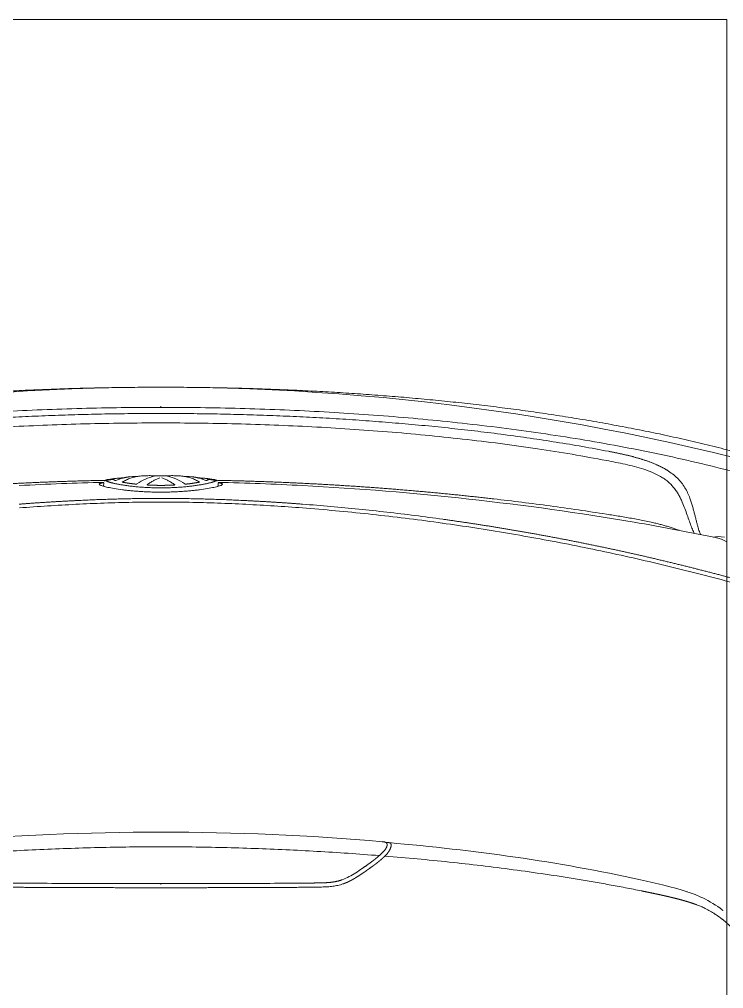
# Model space of a CAD drawing. Header units: metres. Extents: x -17822 to 152406, y -4219 to 19791.
# Drawn here: x 114085.7 to 114150.2, y 3104.3 to 3193.2 of the extents above; entities that cross this region are included whole.
import ezdxf
from ezdxf.xclip import XClip

# ---------------------------------------------------------------- set-up
doc = ezdxf.new("R2010")
doc.units = ezdxf.units.M
doc.header["$LTSCALE"] = 100
doc.header["$MEASUREMENT"] = 0
doc.header["$XCLIPFRAME"] = 0
doc.layers.get('0').update_dxf_attribs({"color": 9, "lineweight": 9})
for name, color, linetype, lineweight in [('04', 9, 'Continuous', 9), ('06B', 9, 'Continuous', 9), ('06D', 9, 'Continuous', 9), ('40M', 9, 'Continuous', 9)]:
    doc.layers.add(name, color=color, linetype=linetype, lineweight=lineweight)

# ---------------------------------------------------------------- blocks, each defined once
blk = doc.blocks.new('p-araba-polo')
at = {"extrusion": (0, 0, -1)}
for p, q in [((3.79074, 0.25761), (3.79091, 0.25763)), ((3.80464, 0.1298), (3.80467, 0.1298)), ((3.80465, 0.12959), (3.80465, 0.12959)), ((3.825, 0.05418), (3.825, 0.05418)), ((3.82749, 0.05241), (3.82504, 0.0525)), ((3.83399, 0.01603), (3.83399, 0.01568)), ((3.83407, 0.01405), (3.8341, 0.01382)), ((3.83369, 0.00628), (3.83371, 0.0061)), ((3.89702, 0), (3.89778, 0)), ((3.45959, 0), (3.45965, 0))]:
    blk.add_line(p, q, dxfattribs=at)
for p, q in [((3.45959, 0), (3.45965, 0)), ((3.89702, 0), (3.89778, 0)), ((3.83369, -0.00628), (3.83371, -0.0061)), ((3.83399, -0.01603), (3.83399, -0.01568)), ((3.83407, -0.01405), (3.8341, -0.01382)), ((3.82749, -0.05241), (3.82504, -0.0525)), ((3.825, -0.05418), (3.825, -0.05418))]:
    blk.add_line(p, q)
for points, degree, knots in [([(3.89681, 0), (3.89677, 0.01209), (3.89668, 0.03627), (3.89592, 0.07253), (3.89472, 0.10879), (3.893, 0.14502), (3.89078, 0.18122), (3.88803, 0.21739), (3.88473, 0.25351), (3.88084, 0.28957), (3.87635, 0.32556), (3.87122, 0.36147), (3.86539, 0.39727), (3.85883, 0.43295), (3.85148, 0.46847), (3.84326, 0.5038), (3.83413, 0.5389), (3.82397, 0.57372), (3.8128, 0.60824), (3.80432, 0.63089), (3.80008, 0.64221)], 3, [0, 0, 0, 0, 0.055558, 0.111113, 0.166668, 0.222224, 0.277781, 0.333337, 0.388894, 0.44445, 0.500005, 0.55556, 0.611116, 0.666671, 0.722227, 0.777783, 0.833339, 0.888892, 0.944445, 1, 1, 1, 1]), ([(3.81742, 0.64441), (3.8199, 0.63799), (3.82486, 0.62513), (3.83179, 0.60561), (3.83837, 0.5859), (3.84459, 0.566), (3.85047, 0.54593), (3.85602, 0.52571), (3.86125, 0.50535), (3.86618, 0.48486), (3.87081, 0.46426), (3.87516, 0.44355), (3.87923, 0.42276), (3.88305, 0.40188), (3.88661, 0.38093), (3.88992, 0.35993), (3.893, 0.33887), (3.89585, 0.31777), (3.89848, 0.29664), (3.9009, 0.27548), (3.90311, 0.2543), (3.90512, 0.2331), (3.90693, 0.21189), (3.90856, 0.19068), (3.91, 0.16947), (3.91126, 0.14826), (3.91235, 0.12705), (3.91326, 0.10585), (3.914, 0.08466), (3.91457, 0.06349), (3.91498, 0.04232), (3.91523, 0.02116), (3.91526, 0.00705), (3.91528, 0)], 3, [0, 0, 0, 0, 0.031503, 0.063111, 0.094824, 0.126637, 0.158547, 0.190546, 0.222628, 0.254786, 0.287011, 0.319297, 0.351636, 0.384021, 0.416445, 0.448899, 0.481372, 0.513858, 0.546357, 0.578861, 0.611362, 0.643854, 0.676332, 0.708795, 0.741239, 0.773662, 0.806063, 0.838441, 0.870794, 0.903125, 0.935433, 0.967723, 1, 1, 1, 1]), ([(3.42733, 0.51454), (3.42618, 0.51595), (3.42387, 0.51878), (3.42082, 0.52203), (3.41833, 0.52453), (3.41645, 0.52634), (3.41454, 0.5281), (3.41263, 0.52981), (3.4107, 0.53149), (3.40877, 0.53312), (3.40683, 0.53472), (3.40489, 0.53628), (3.40295, 0.53783), (3.4015, 0.53897), (3.40053, 0.53972), (3.40004, 0.5401), (3.39956, 0.54047), (3.39907, 0.54085), (3.39859, 0.54122), (3.3981, 0.54159), (3.39762, 0.54196), (3.39729, 0.54221), (3.39713, 0.54233)], 3, [0, 0, 0, 0, 0.127806, 0.254933, 0.318226, 0.381331, 0.444235, 0.506923, 0.569381, 0.631599, 0.69357, 0.755292, 0.816773, 0.878031, 0.893313, 0.908584, 0.923844, 0.939093, 0.954332, 0.969563, 0.984785, 1, 1, 1, 1]), ([(3.72994, 0.54604), (3.73264, 0.53633), (3.73805, 0.51692), (3.74565, 0.48765), (3.75287, 0.45828), (3.75968, 0.42881), (3.76609, 0.39923), (3.77208, 0.36956), (3.77765, 0.33981), (3.78281, 0.30999), (3.78754, 0.28008), (3.79185, 0.25011), (3.79573, 0.22007), (3.79916, 0.18997), (3.80219, 0.15981), (3.80383, 0.13967), (3.80465, 0.12959)], 3, [0, 0, 0, 0, 0.071461, 0.142913, 0.214376, 0.285822, 0.357282, 0.428734, 0.500167, 0.571583, 0.64299, 0.714393, 0.785796, 0.857198, 0.928599, 1, 1, 1, 1]), ([(3.77355, 0.51846), (3.77401, 0.51762), (3.77494, 0.51593), (3.77633, 0.51269), (3.77701, 0.51036), (3.77729, 0.50885)], 3, [0, 0, 0, 0, 0.253002, 0.505984, 1, 1, 1, 1]), ([(3.4331, 0.50637), (3.4331, 0.50637), (3.43219, 0.5078), (3.43033, 0.51061), (3.42833, 0.51323), (3.42733, 0.51454)], 3, [0, 0, 0, 0, 0.000023, 0.502974, 1, 1, 1, 1]), ([(3.43812, 0.4974), (3.43734, 0.49892), (3.43577, 0.50201), (3.434, 0.5049), (3.4331, 0.50637)], 3, [0, 0, 0, 0, 0.494609, 1, 1, 1, 1]), ([(3.4331, 0.50636), (3.434, 0.5049), (3.43577, 0.50201), (3.43734, 0.49892), (3.43812, 0.4974)], 3, [0, 0, 0, 0, 0.504884, 1, 1, 1, 1]), ([(3.77711, 0.5097), (3.78244, 0.4843), (3.7966, 0.40882), (3.81414, 0.28235), (3.82249, 0.1806), (3.82515, 0.12975)], 3, [0, 0, 0, 0, 0.20268, 0.601651, 1, 1, 1, 1]), ([(3.43812, 0.4974), (3.43864, 0.4963), (3.43968, 0.49409), (3.44054, 0.49176), (3.44098, 0.4906)], 3, [0, 0, 0, 0, 0.498968, 1, 1, 1, 1]), ([(3.44098, 0.4906), (3.44054, 0.49176), (3.43968, 0.49409), (3.43864, 0.4963), (3.43812, 0.4974)], 3, [0, 0, 0, 0, 0.501096, 1, 1, 1, 1]), ([(3.78181, 0.49357), (3.78252, 0.49332), (3.78395, 0.49282), (3.78654, 0.49205), (3.7894, 0.49127), (3.79249, 0.49047), (3.79577, 0.48964), (3.79919, 0.48878), (3.8027, 0.48786), (3.80626, 0.48685), (3.80986, 0.48576), (3.81225, 0.48491), (3.81344, 0.48448)], 3, [0, 0, 0, 0, 0.099513, 0.199085, 0.298757, 0.398601, 0.498624, 0.598776, 0.698998, 0.799265, 0.899601, 1, 1, 1, 1]), ([(3.80999, 0.47746), (3.80798, 0.47827), (3.80395, 0.47989), (3.79804, 0.48202), (3.79243, 0.48406), (3.78731, 0.48597), (3.7837, 0.48739), (3.78193, 0.48815), (3.78145, 0.48836)], 3, [0, 0, 0, 0, 0.18627, 0.372392, 0.558131, 0.743503, 0.928538, 1, 1, 1, 1]), ([(3.81344, 0.48448), (3.81511, 0.48383), (3.81845, 0.48252), (3.82324, 0.47999), (3.82779, 0.47689), (3.83199, 0.47313), (3.83583, 0.46878), (3.83806, 0.46541), (3.83917, 0.46373)], 3, [0, 0, 0, 0, 0.166711, 0.333398, 0.500062, 0.66671, 0.833352, 1, 1, 1, 1]), ([(3.78412, 0.47464), (3.78442, 0.47387), (3.78509, 0.4721), (3.78615, 0.46907), (3.78725, 0.46562), (3.78832, 0.46199), (3.78934, 0.45823), (3.79031, 0.45437), (3.79092, 0.45175), (3.79122, 0.45044)], 3, [0, 0, 0, 0, 0.115196, 0.262644, 0.410099, 0.557562, 0.705034, 0.852514, 1, 1, 1, 1]), ([(3.83348, 0.45766), (3.83275, 0.45885), (3.83128, 0.46121), (3.82875, 0.46441), (3.82602, 0.46732), (3.82309, 0.46992), (3.81999, 0.47221), (3.81676, 0.47421), (3.81342, 0.47597), (3.81113, 0.47696), (3.80999, 0.47746)], 3, [0, 0, 0, 0, 0.124981, 0.249968, 0.374958, 0.499953, 0.624954, 0.749963, 0.874979, 1, 1, 1, 1]), ([(3.84812, 0.40809), (3.84756, 0.41097), (3.84644, 0.41673), (3.84467, 0.42533), (3.84265, 0.43384), (3.84024, 0.44218), (3.83736, 0.4503), (3.83477, 0.45521), (3.83348, 0.45766)], 3, [0, 0, 0, 0, 0.167506, 0.33466, 0.50145, 0.667886, 0.83384, 1, 1, 1, 1]), ([(3.79122, 0.45044), (3.79165, 0.44847), (3.79253, 0.44452), (3.79372, 0.4385), (3.79485, 0.43245), (3.79592, 0.42638), (3.79696, 0.42029), (3.79796, 0.41419), (3.79861, 0.41011), (3.79893, 0.40807)], 3, [0, 0, 0, 0, 0.142515, 0.285196, 0.427965, 0.570749, 0.713737, 0.856833, 1, 1, 1, 1]), ([(3.48556, 0.2052), (3.48473, 0.21503), (3.48306, 0.23466), (3.47914, 0.27381), (3.47334, 0.32271), (3.46687, 0.36659), (3.46194, 0.39586), (3.45932, 0.41061), (3.45657, 0.4254), (3.4546, 0.43525), (3.45361, 0.44019)], 3, [0, 0, 0, 0, 0.12452, 0.248713, 0.496885, 0.746467, 0.809383, 0.872586, 0.936113, 1, 1, 1, 1]), ([(3.85654, 0.40987), (3.85802, 0.40194), (3.86099, 0.38606), (3.86495, 0.36215), (3.8686, 0.3382), (3.87191, 0.3142), (3.87492, 0.29015), (3.87764, 0.26607), (3.88009, 0.24197), (3.88227, 0.21783), (3.8842, 0.19368), (3.88589, 0.16951), (3.88733, 0.14532), (3.88854, 0.12112), (3.88953, 0.09691), (3.89029, 0.07269), (3.89083, 0.04846), (3.89117, 0.02423), (3.89121, 0.00808), (3.89123, 0)], 3, [0, 0, 0, 0, 0.058823, 0.117646, 0.17647, 0.235293, 0.294117, 0.35294, 0.411764, 0.470587, 0.529411, 0.588234, 0.647058, 0.705882, 0.764705, 0.823529, 0.882353, 0.941176, 1, 1, 1, 1]), ([(3.79893, 0.40807), (3.80025, 0.39949), (3.8029, 0.38232), (3.8065, 0.3565), (3.80988, 0.33066), (3.81191, 0.3134), (3.81293, 0.30478)], 3, [0, 0, 0, 0, 0.249972, 0.499988, 0.750033, 1, 1, 1, 1]), ([(3.88258, 0), (3.88254, 0.01154), (3.88246, 0.03461), (3.88176, 0.06921), (3.88065, 0.10381), (3.87907, 0.13838), (3.87703, 0.17293), (3.8745, 0.20745), (3.87145, 0.24192), (3.86787, 0.27635), (3.86371, 0.31071), (3.85904, 0.34413), (3.85392, 0.37661), (3.85005, 0.3976), (3.84812, 0.40809)], 3, [0, 0, 0, 0, 0.084393, 0.168775, 0.253159, 0.337558, 0.421942, 0.506321, 0.590718, 0.675107, 0.759486, 0.843869, 0.92194, 1, 1, 1, 1]), ([(3.79427, 0.25822), (3.79543, 0.24968), (3.79774, 0.23261), (3.80081, 0.20694), (3.80358, 0.18124), (3.80605, 0.15549), (3.80742, 0.1383), (3.80811, 0.1297)], 3, [0, 0, 0, 0, 0.200035, 0.400025, 0.600021, 0.8, 1, 1, 1, 1]), ([(3.48804, 0.20746), (3.48762, 0.20711), (3.48676, 0.20639), (3.48596, 0.2056), (3.48556, 0.2052)], 3, [0, 0, 0, 0, 0.499798, 1, 1, 1, 1]), ([(3.49224, 0.20591), (3.49179, 0.2056), (3.49091, 0.20499), (3.48964, 0.20389), (3.48842, 0.20271), (3.48764, 0.20187), (3.48725, 0.20146)], 3, [0, 0, 0, 0, 0.251991, 0.502315, 0.75048, 1, 1, 1, 1]), ([(3.49759, 0.20983), (3.49766, 0.20967), (3.49779, 0.20936), (3.49791, 0.20861), (3.4979, 0.20795), (3.49786, 0.20748)], 3, [0, 0, 0, 0, 0.249881, 0.499707, 1, 1, 1, 1]), ([(3.48725, 0.20146), (3.48683, 0.201), (3.4864, 0.20053), (3.48598, 0.20005), (3.48598, 0.20004)], 3, [0, 0, 0, 0, 0.98477, 1, 1, 1, 1]), ([(3.49406, 0), (3.49403, 0.00953), (3.49396, 0.02861), (3.49341, 0.05721), (3.49256, 0.08581), (3.49139, 0.1144), (3.48991, 0.14297), (3.48815, 0.17152), (3.4867, 0.19053), (3.48598, 0.20004)], 3, [0, 0, 0, 0, 0.142857, 0.285713, 0.428571, 0.57143, 0.714285, 0.857141, 1, 1, 1, 1]), ([(3.48598, 0.20004), (3.48598, 0.20003), (3.48598, 0.20002), (3.48598, 0.19998), (3.48598, 0.20001), (3.48598, 0.20003), (3.48598, 0.20004), (3.48598, 0.20004), (3.48598, 0.20004), (3.48598, 0.20004)], 3, [0, 0, 0, 0, 0.339646, 0.501479, 0.627426, 1, 1, 1, 1, 1, 1, 1]), ([(3.47115, 0.18677), (3.47153, 0.18733), (3.4723, 0.18844), (3.47386, 0.19066), (3.47505, 0.1923), (3.47584, 0.1934)], 3, [0, 0, 0, 0, 0.250034, 0.500022, 1, 1, 1, 1]), ([(3.47866, 0.19072), (3.47791, 0.18967), (3.4764, 0.18758), (3.47494, 0.18546), (3.47421, 0.1844)], 3, [0, 0, 0, 0, 0.499955, 1, 1, 1, 1]), ([(3.47421, 0.1844), (3.47289, 0.18244), (3.47025, 0.17855), (3.46653, 0.17254), (3.46472, 0.1682), (3.46382, 0.16604)], 3, [0, 0, 0, 0, 0.334985, 0.668743, 1, 1, 1, 1]), ([(3.45704, 0.13897), (3.45705, 0.14025), (3.45709, 0.14296), (3.45716, 0.14754), (3.45735, 0.15241), (3.45782, 0.15742), (3.4585, 0.16133), (3.45927, 0.16444), (3.45977, 0.16598), (3.46001, 0.16675)], 3, [0, 0, 0, 0, 0.137192, 0.28895, 0.489273, 0.658174, 0.826629, 0.913291, 1, 1, 1, 1]), ([(3.46085, 0.13888), (3.46074, 0.1273), (3.46054, 0.10415), (3.46045, 0.06942), (3.46038, 0.0347), (3.46038, 0.01156), (3.46038, 0)], 3, [0, 0, 0, 0, 0.250071, 0.500208, 0.75029, 1, 1, 1, 1]), ([(3.80465, 0.12959), (3.80528, 0.12098), (3.80655, 0.10374), (3.80802, 0.07785), (3.80914, 0.05193), (3.8099, 0.02598), (3.81, 0.00866), (3.81005, 0)], 3, [0, 0, 0, 0, 0.200002, 0.400004, 0.600006, 0.800004, 1, 1, 1, 1]), ([(3.81912, 0), (3.81913, 0.00159), (3.81914, 0.00477), (3.81926, 0.00951), (3.81945, 0.01418), (3.81971, 0.01874), (3.82003, 0.02317), (3.82041, 0.02742), (3.82083, 0.03148), (3.82147, 0.03676), (3.82237, 0.0428), (3.8235, 0.04876), (3.82459, 0.05312), (3.82559, 0.05592), (3.82613, 0.05627), (3.8264, 0.05645)], 3, [0, 0, 0, 0, 0.053459, 0.106949, 0.160444, 0.213932, 0.267411, 0.320881, 0.374346, 0.427801, 0.542282, 0.656752, 0.771187, 0.885587, 1, 1, 1, 1]), ([(3.8264, 0.05645), (3.82652, 0.05641), (3.82676, 0.05634), (3.82706, 0.05571), (3.82733, 0.05471), (3.82752, 0.05354), (3.82763, 0.0527), (3.82766, 0.0524)], 3, [0, 0, 0, 0, 0.222511, 0.444984, 0.66744, 0.889893, 1, 1, 1, 1]), ([(3.82865, 0.04841), (3.82865, 0.04841), (3.82865, 0.04841), (3.82865, 0.04841), (3.82865, 0.04841), (3.82865, 0.04841), (3.82865, 0.04841), (3.82865, 0.04841), (3.82865, 0.04841), (3.82865, 0.04841), (3.82865, 0.04841), (3.82865, 0.04841), (3.82865, 0.04841)], 6, [0, 0, 0, 0, 0, 0, 0, 1, 1, 1, 1, 1, 1, 1, 1, 1, 1, 1, 1, 1]), ([(3.82865, 0.04841), (3.82865, 0.04841), (3.82865, 0.04841), (3.82865, 0.04841), (3.82865, 0.04841), (3.82865, 0.04841), (3.82865, 0.04841), (3.82865, 0.04841), (3.82865, 0.04841), (3.82865, 0.04841), (3.82865, 0.04841), (3.82865, 0.04841), (3.82865, 0.04841)], 6, [0, 0, 0, 0, 0, 0, 0, 1, 1, 1, 1, 1, 1, 1, 1, 1, 1, 1, 1, 1]), ([(3.82865, 0.04841), (3.82865, 0.04841), (3.82865, 0.04841), (3.82865, 0.04841), (3.82865, 0.04841), (3.82865, 0.04841), (3.82865, 0.04841), (3.82865, 0.04841), (3.82865, 0.04841), (3.82865, 0.04841), (3.82865, 0.04841), (3.82865, 0.04841), (3.82865, 0.04841)], 6, [0, 0, 0, 0, 0, 0, 0, 1, 1, 1, 1, 1, 1, 1, 1, 1, 1, 1, 1, 1]), ([(3.82865, 0.04841), (3.82865, 0.04841), (3.82865, 0.04841), (3.82865, 0.04841), (3.82865, 0.04841), (3.82865, 0.04841), (3.82865, 0.04841), (3.82865, 0.04841), (3.82865, 0.04841), (3.82865, 0.04841), (3.82865, 0.04841), (3.82865, 0.04841), (3.82865, 0.04841)], 6, [0, 0, 0, 0, 0, 0, 0, 1, 1, 1, 1, 1, 1, 1, 1, 1, 1, 1, 1, 1]), ([(3.83076, 0.04783), (3.83073, 0.04804), (3.83064, 0.04868), (3.83046, 0.04953), (3.83019, 0.05019), (3.82998, 0.05027), (3.82987, 0.05031)], 3, [0, 0, 0, 0, 0.124986, 0.416626, 0.708282, 1, 1, 1, 1]), ([(3.82987, 0.05031), (3.82998, 0.05027), (3.83021, 0.05017), (3.83049, 0.04943), (3.83065, 0.04861), (3.83072, 0.04809), (3.83073, 0.04805)], 3, [0, 0, 0, 0, 0.324984, 0.649899, 0.974799, 1, 1, 1, 1]), ([(3.83068, 0.04838), (3.83068, 0.04838), (3.83068, 0.04838), (3.83068, 0.04838), (3.83068, 0.04838), (3.83068, 0.04838), (3.83068, 0.04838)], 3, [0, 0, 0, 0, 1, 1, 1, 1, 1, 1, 1]), ([(3.83068, 0.04838), (3.83068, 0.04838), (3.83068, 0.04838), (3.83068, 0.04838), (3.83068, 0.04838), (3.83068, 0.04838), (3.83068, 0.04838)], 3, [0, 0, 0, 0, 1, 1, 1, 1, 1, 1, 1]), ([(3.82993, 0.04216), (3.83004, 0.04245), (3.83027, 0.04303), (3.83059, 0.04352), (3.83078, 0.04358), (3.83087, 0.04362)], 3, [0, 0, 0, 0, 0.333368, 0.666619, 1, 1, 1, 1]), ([(3.83192, 0.03522), (3.83168, 0.03607), (3.83118, 0.03776), (3.83049, 0.03945), (3.83015, 0.04029)], 3, [0, 0, 0, 0, 0.500043, 1, 1, 1, 1]), ([(3.83214, 0.03443), (3.83212, 0.03499), (3.83208, 0.03639), (3.83198, 0.03838), (3.83184, 0.04026), (3.83166, 0.04175), (3.83144, 0.04282), (3.83118, 0.04349), (3.83097, 0.04358), (3.83087, 0.04362)], 3, [0, 0, 0, 0, 0.095639, 0.246362, 0.397085, 0.547809, 0.698525, 0.849236, 1, 1, 1, 1]), ([(3.82822, 0.03517), (3.82807, 0.03433), (3.82776, 0.03264), (3.82732, 0.02975), (3.82689, 0.02662), (3.82663, 0.02434), (3.8265, 0.0232)], 3, [0, 0, 0, 0, 0.250018, 0.499981, 0.749953, 1, 1, 1, 1]), ([(3.8265, 0.0232), (3.82663, 0.02434), (3.82689, 0.02662), (3.82732, 0.02975), (3.82776, 0.03264), (3.82807, 0.03433), (3.82822, 0.03517)], 3, [0, 0, 0, 0, 0.250047, 0.500019, 0.749982, 1, 1, 1, 1]), ([(3.82843, 0.03528), (3.82838, 0.03533), (3.8283, 0.03542), (3.82825, 0.03525), (3.82822, 0.03517)], 3, [0, 0, 0, 0, 0.499975, 1, 1, 1, 1]), ([(3.82822, 0.03517), (3.82825, 0.03525), (3.8283, 0.03542), (3.82838, 0.03533), (3.82843, 0.03528)], 3, [0, 0, 0, 0, 0.500025, 1, 1, 1, 1]), ([(3.83296, 0.02424), (3.83263, 0.02547), (3.83196, 0.02794), (3.83045, 0.03162), (3.8291, 0.03406), (3.82843, 0.03528)], 3, [0, 0, 0, 0, 0.333484, 0.666792, 1, 1, 1, 1]), ([(3.82843, 0.03528), (3.8291, 0.03406), (3.83045, 0.03162), (3.83196, 0.02794), (3.83263, 0.02547), (3.83296, 0.02424)], 3, [0, 0, 0, 0, 0.333208, 0.666516, 1, 1, 1, 1]), ([(3.8265, 0.0232), (3.82649, 0.02302), (3.82647, 0.02267), (3.82656, 0.02206), (3.82666, 0.02185), (3.82672, 0.02174)], 3, [0, 0, 0, 0, 0.33283, 0.66493, 1, 1, 1, 1]), ([(3.82672, 0.02174), (3.82666, 0.02185), (3.82656, 0.02206), (3.82647, 0.02267), (3.82649, 0.02302), (3.8265, 0.0232)], 3, [0, 0, 0, 0, 0.33507, 0.66717, 1, 1, 1, 1]), ([(3.834, 0.01578), (3.83396, 0.01719), (3.83387, 0.02001), (3.83326, 0.02283), (3.83296, 0.02424)], 3, [0, 0, 0, 0, 0.5, 1, 1, 1, 1]), ([(3.83296, 0.02424), (3.83326, 0.02283), (3.83387, 0.02001), (3.83396, 0.01719), (3.834, 0.01578)], 3, [0, 0, 0, 0, 0.5, 1, 1, 1, 1]), ([(3.826, 0.01258), (3.82595, 0.01263), (3.82583, 0.01272), (3.82567, 0.01244), (3.82564, 0.01209), (3.82562, 0.01191)], 3, [0, 0, 0, 0, 0.339087, 0.670021, 1, 1, 1, 1]), ([(3.82562, 0.01191), (3.82564, 0.01209), (3.82567, 0.01244), (3.82583, 0.01272), (3.82595, 0.01263), (3.826, 0.01258)], 3, [0, 0, 0, 0, 0.329979, 0.660913, 1, 1, 1, 1]), ([(3.83219, 0.0009), (3.83182, 0.00189), (3.83108, 0.00385), (3.82963, 0.00678), (3.82798, 0.00969), (3.82666, 0.01162), (3.826, 0.01258)], 3, [0, 0, 0, 0, 0.249999, 0.5, 0.75, 1, 1, 1, 1]), ([(3.826, 0.01258), (3.82666, 0.01162), (3.82798, 0.00969), (3.82963, 0.00678), (3.83108, 0.00385), (3.83182, 0.00189), (3.83219, 0.0009)], 3, [0, 0, 0, 0, 0.25, 0.5, 0.750001, 1, 1, 1, 1]), ([(3.83409, 0.01396), (3.83418, 0.01259), (3.83434, 0.00999), (3.83406, 0.00738), (3.83393, 0.00614)], 3, [0, 0, 0, 0, 0.525068, 1, 1, 1, 1]), ([(3.834, 0.01578), (3.834, 0.01568), (3.834, 0.01547), (3.83403, 0.01488), (3.83406, 0.01428), (3.83408, 0.01407), (3.83409, 0.01396)], 3, [0, 0, 0, 0, 0.244155, 0.495076, 0.749761, 1, 1, 1, 1]), ([(3.46085, -0.13888), (3.46074, -0.1273), (3.46054, -0.10415), (3.46045, -0.06942), (3.46038, -0.0347), (3.46038, -0.01156), (3.46038, 0)], 3, [0, 0, 0, 0, 0.250071, 0.500208, 0.75029, 1, 1, 1, 1]), ([(3.49406, 0), (3.49403, -0.00953), (3.49396, -0.02861), (3.49341, -0.05721), (3.49256, -0.08581), (3.49139, -0.1144), (3.48991, -0.14297), (3.48815, -0.17152), (3.4867, -0.19053), (3.48598, -0.20004)], 3, [0, 0, 0, 0, 0.142857, 0.285713, 0.428571, 0.57143, 0.714285, 0.857141, 1, 1, 1, 1]), ([(3.89681, 0), (3.89677, -0.01209), (3.89668, -0.03627), (3.89592, -0.07253), (3.89472, -0.10878), (3.893, -0.14501), (3.89078, -0.18122), (3.88803, -0.21739), (3.88473, -0.25351), (3.88084, -0.28957), (3.87635, -0.32556), (3.87122, -0.36147), (3.86539, -0.39727), (3.85883, -0.43294), (3.85148, -0.46846), (3.84326, -0.5038), (3.83413, -0.5389), (3.82397, -0.57372), (3.8128, -0.60824), (3.80432, -0.63088), (3.80008, -0.64221)], 3, [0, 0, 0, 0, 0.055558, 0.111113, 0.166668, 0.222224, 0.277781, 0.333337, 0.388894, 0.44445, 0.500005, 0.55556, 0.611116, 0.666671, 0.722227, 0.777783, 0.833339, 0.888892, 0.944445, 1, 1, 1, 1]), ([(3.80465, -0.12959), (3.80528, -0.12098), (3.80655, -0.10374), (3.80802, -0.07785), (3.80914, -0.05193), (3.8099, -0.02598), (3.81, -0.00866), (3.81005, 0)], 3, [0, 0, 0, 0, 0.200002, 0.400004, 0.600006, 0.800004, 1, 1, 1, 1]), ([(3.81742, -0.64441), (3.8199, -0.63799), (3.82486, -0.62513), (3.83179, -0.60561), (3.83837, -0.5859), (3.84459, -0.566), (3.85047, -0.54593), (3.85602, -0.52571), (3.86125, -0.50535), (3.86618, -0.48486), (3.87081, -0.46426), (3.87516, -0.44355), (3.87923, -0.42275), (3.88305, -0.40188), (3.88661, -0.38093), (3.88992, -0.35992), (3.893, -0.33887), (3.89585, -0.31777), (3.89848, -0.29664), (3.9009, -0.27548), (3.90311, -0.25429), (3.90512, -0.2331), (3.90693, -0.21189), (3.90856, -0.19068), (3.91, -0.16947), (3.91126, -0.14826), (3.91235, -0.12705), (3.91326, -0.10585), (3.914, -0.08466), (3.91457, -0.06348), (3.91498, -0.04231), (3.91523, -0.02115), (3.91526, -0.00705), (3.91528, 0)], 3, [0, 0, 0, 0, 0.031503, 0.063111, 0.094824, 0.126637, 0.158547, 0.190546, 0.222628, 0.254786, 0.287011, 0.319297, 0.351636, 0.384021, 0.416445, 0.448899, 0.481372, 0.513858, 0.546357, 0.578861, 0.611362, 0.643854, 0.676332, 0.708795, 0.741239, 0.773662, 0.806063, 0.838441, 0.870794, 0.903125, 0.935433, 0.967723, 1, 1, 1, 1]), ([(3.81912, 0), (3.81913, -0.00159), (3.81914, -0.00477), (3.81926, -0.00951), (3.81945, -0.01418), (3.81971, -0.01874), (3.82003, -0.02317), (3.82041, -0.02742), (3.82083, -0.03148), (3.82147, -0.03676), (3.82237, -0.0428), (3.8235, -0.04876), (3.82459, -0.05312), (3.82559, -0.05592), (3.82613, -0.05627), (3.8264, -0.05645)], 3, [0, 0, 0, 0, 0.053459, 0.106949, 0.160444, 0.213932, 0.267411, 0.320881, 0.374346, 0.427801, 0.542282, 0.656752, 0.771187, 0.885587, 1, 1, 1, 1]), ([(3.83367, 0.00843), (3.83367, 0.00842), (3.83367, 0.00842), (3.83367, 0.00842), (3.83367, 0.00842), (3.83367, 0.00843), (3.83367, 0.00843)], 3, [0, 0, 0, 0, 1, 1, 1, 1.000001, 1.000001, 1.000001, 1.000001]), ([(3.88258, 0), (3.88254, -0.01154), (3.88246, -0.03461), (3.88176, -0.06921), (3.88065, -0.1038), (3.87907, -0.13838), (3.87703, -0.17293), (3.8745, -0.20745), (3.87145, -0.24192), (3.86787, -0.27635), (3.86371, -0.31071), (3.85904, -0.34413), (3.85392, -0.37661), (3.85005, -0.3976), (3.84812, -0.40809)], 3, [0, 0, 0, 0, 0.084393, 0.168775, 0.253159, 0.337558, 0.421942, 0.506321, 0.590718, 0.675107, 0.759486, 0.843869, 0.92194, 1, 1, 1, 1]), ([(3.85654, -0.40987), (3.85802, -0.40193), (3.86099, -0.38606), (3.86495, -0.36215), (3.8686, -0.3382), (3.87191, -0.31419), (3.87492, -0.29015), (3.87764, -0.26607), (3.88009, -0.24196), (3.88227, -0.21783), (3.8842, -0.19368), (3.88589, -0.1695), (3.88733, -0.14532), (3.88854, -0.12112), (3.88953, -0.0969), (3.89029, -0.07268), (3.89083, -0.04846), (3.89117, -0.02423), (3.89121, -0.00808), (3.89123, 0)], 3, [0, 0, 0, 0, 0.058823, 0.117646, 0.17647, 0.235293, 0.294117, 0.35294, 0.411764, 0.470587, 0.529411, 0.588234, 0.647058, 0.705882, 0.764705, 0.823529, 0.882353, 0.941176, 1, 1, 1, 1]), ([(3.83219, -0.0009), (3.83182, -0.00188), (3.83108, -0.00385), (3.82963, -0.00677), (3.82798, -0.00969), (3.82666, -0.01162), (3.826, -0.01258)], 3, [0, 0, 0, 0, 0.249999, 0.5, 0.75, 1, 1, 1, 1]), ([(3.826, -0.01258), (3.82666, -0.01162), (3.82798, -0.00969), (3.82963, -0.00677), (3.83108, -0.00385), (3.83182, -0.00188), (3.83219, -0.0009)], 3, [0, 0, 0, 0, 0.25, 0.5, 0.750001, 1, 1, 1, 1]), ([(3.83367, -0.00842), (3.83367, -0.00842), (3.83367, -0.00842), (3.83367, -0.00842), (3.83367, -0.00842), (3.83367, -0.00842), (3.83367, -0.00842)], 3, [0, 0, 0, 0, 1, 1, 1, 1.000001, 1.000001, 1.000001, 1.000001]), ([(3.83409, -0.01396), (3.83418, -0.01259), (3.83434, -0.00999), (3.83406, -0.00738), (3.83393, -0.00614)], 3, [0, 0, 0, 0, 0.525068, 1, 1, 1, 1]), ([(3.826, -0.01258), (3.82595, -0.01263), (3.82583, -0.01272), (3.82567, -0.01243), (3.82564, -0.01209), (3.82562, -0.01191)], 3, [0, 0, 0, 0, 0.339087, 0.670021, 1, 1, 1, 1]), ([(3.82562, -0.01191), (3.82564, -0.01209), (3.82567, -0.01243), (3.82583, -0.01272), (3.82595, -0.01263), (3.826, -0.01258)], 3, [0, 0, 0, 0, 0.329979, 0.660913, 1, 1, 1, 1]), ([(3.834, -0.01578), (3.83396, -0.01719), (3.83387, -0.02001), (3.83326, -0.02283), (3.83296, -0.02424)], 3, [0, 0, 0, 0, 0.5, 1, 1, 1, 1]), ([(3.83296, -0.02424), (3.83326, -0.02283), (3.83387, -0.02001), (3.83396, -0.01719), (3.834, -0.01578)], 3, [0, 0, 0, 0, 0.5, 1, 1, 1, 1]), ([(3.834, -0.01578), (3.834, -0.01568), (3.834, -0.01547), (3.83403, -0.01488), (3.83406, -0.01428), (3.83408, -0.01406), (3.83409, -0.01396)], 3, [0, 0, 0, 0, 0.244155, 0.495076, 0.749761, 1, 1, 1, 1]), ([(3.8265, -0.0232), (3.82649, -0.02302), (3.82647, -0.02266), (3.82656, -0.02206), (3.82666, -0.02185), (3.82672, -0.02174)], 3, [0, 0, 0, 0, 0.33283, 0.66493, 1, 1, 1, 1]), ([(3.82672, -0.02174), (3.82666, -0.02185), (3.82656, -0.02206), (3.82647, -0.02266), (3.82649, -0.02302), (3.8265, -0.0232)], 3, [0, 0, 0, 0, 0.33507, 0.66717, 1, 1, 1, 1]), ([(3.82822, -0.03516), (3.82807, -0.03432), (3.82776, -0.03264), (3.82732, -0.02975), (3.82689, -0.02662), (3.82663, -0.02434), (3.8265, -0.0232)], 3, [0, 0, 0, 0, 0.250018, 0.499981, 0.749953, 1, 1, 1, 1]), ([(3.8265, -0.0232), (3.82663, -0.02434), (3.82689, -0.02662), (3.82732, -0.02975), (3.82776, -0.03264), (3.82807, -0.03432), (3.82822, -0.03516)], 3, [0, 0, 0, 0, 0.250047, 0.500019, 0.749982, 1, 1, 1, 1]), ([(3.83296, -0.02424), (3.83263, -0.02547), (3.83196, -0.02794), (3.83045, -0.03162), (3.8291, -0.03406), (3.82843, -0.03528)], 3, [0, 0, 0, 0, 0.333484, 0.666792, 1, 1, 1, 1]), ([(3.82843, -0.03528), (3.8291, -0.03406), (3.83045, -0.03162), (3.83196, -0.02794), (3.83263, -0.02547), (3.83296, -0.02424)], 3, [0, 0, 0, 0, 0.333208, 0.666516, 1, 1, 1, 1]), ([(3.82843, -0.03528), (3.82838, -0.03533), (3.8283, -0.03542), (3.82825, -0.03525), (3.82822, -0.03516)], 3, [0, 0, 0, 0, 0.499975, 1, 1, 1, 1]), ([(3.82822, -0.03516), (3.82825, -0.03525), (3.8283, -0.03542), (3.82838, -0.03533), (3.82843, -0.03528)], 3, [0, 0, 0, 0, 0.500025, 1, 1, 1, 1]), ([(3.83192, -0.03522), (3.83168, -0.03607), (3.83118, -0.03776), (3.83049, -0.03945), (3.83015, -0.04029)], 3, [0, 0, 0, 0, 0.500043, 1, 1, 1, 1]), ([(3.83214, -0.03443), (3.83212, -0.03499), (3.83208, -0.03639), (3.83198, -0.03838), (3.83184, -0.04026), (3.83166, -0.04175), (3.83144, -0.04282), (3.83118, -0.04349), (3.83097, -0.04357), (3.83087, -0.04362)], 3, [0, 0, 0, 0, 0.095639, 0.246362, 0.397085, 0.547809, 0.698525, 0.849236, 1, 1, 1, 1]), ([(3.82993, -0.04216), (3.83004, -0.04245), (3.83027, -0.04303), (3.83059, -0.04352), (3.83078, -0.04358), (3.83087, -0.04362)], 3, [0, 0, 0, 0, 0.333368, 0.666619, 1, 1, 1, 1]), ([(3.8264, -0.05645), (3.82652, -0.05641), (3.82676, -0.05633), (3.82706, -0.05571), (3.82733, -0.05471), (3.82752, -0.05354), (3.82763, -0.05269), (3.82766, -0.0524)], 3, [0, 0, 0, 0, 0.222511, 0.444984, 0.66744, 0.889893, 1, 1, 1, 1]), ([(3.82865, -0.04841), (3.82865, -0.04841), (3.82865, -0.04841), (3.82865, -0.04841), (3.82865, -0.04841), (3.82865, -0.04841), (3.82865, -0.04841), (3.82865, -0.04841), (3.82865, -0.04841), (3.82865, -0.04841), (3.82865, -0.04841), (3.82865, -0.04841), (3.82865, -0.04841)], 6, [0, 0, 0, 0, 0, 0, 0, 1, 1, 1, 1, 1, 1, 1, 1, 1, 1, 1, 1, 1]), ([(3.82865, -0.04841), (3.82865, -0.04841), (3.82865, -0.04841), (3.82865, -0.04841), (3.82865, -0.04841), (3.82865, -0.04841), (3.82865, -0.04841), (3.82865, -0.04841), (3.82865, -0.04841), (3.82865, -0.04841), (3.82865, -0.04841), (3.82865, -0.04841), (3.82865, -0.04841)], 6, [0, 0, 0, 0, 0, 0, 0, 1, 1, 1, 1, 1, 1, 1, 1, 1, 1, 1, 1, 1]), ([(3.82865, -0.04841), (3.82865, -0.04841), (3.82865, -0.04841), (3.82865, -0.04841), (3.82865, -0.04841), (3.82865, -0.04841), (3.82865, -0.04841), (3.82865, -0.04841), (3.82865, -0.04841), (3.82865, -0.04841), (3.82865, -0.04841), (3.82865, -0.04841), (3.82865, -0.04841)], 6, [0, 0, 0, 0, 0, 0, 0, 1, 1, 1, 1, 1, 1, 1, 1, 1, 1, 1, 1, 1]), ([(3.82865, -0.04841), (3.82865, -0.04841), (3.82865, -0.04841), (3.82865, -0.04841), (3.82865, -0.04841), (3.82865, -0.04841), (3.82865, -0.04841), (3.82865, -0.04841), (3.82865, -0.04841), (3.82865, -0.04841), (3.82865, -0.04841), (3.82865, -0.04841), (3.82865, -0.04841)], 6, [0, 0, 0, 0, 0, 0, 0, 1, 1, 1, 1, 1, 1, 1, 1, 1, 1, 1, 1, 1]), ([(3.83076, -0.04783), (3.83073, -0.04803), (3.83064, -0.04868), (3.83046, -0.04953), (3.83019, -0.05019), (3.82998, -0.05027), (3.82987, -0.05031)], 3, [0, 0, 0, 0, 0.124986, 0.416626, 0.708282, 1, 1, 1, 1]), ([(3.82987, -0.05031), (3.82998, -0.05026), (3.83021, -0.05017), (3.83049, -0.04943), (3.83065, -0.04861), (3.83072, -0.04809), (3.83073, -0.04805)], 3, [0, 0, 0, 0, 0.324984, 0.649899, 0.974799, 1, 1, 1, 1]), ([(3.83068, -0.04838), (3.83068, -0.04838), (3.83068, -0.04838), (3.83068, -0.04838), (3.83068, -0.04838), (3.83068, -0.04838), (3.83068, -0.04838)], 3, [0, 0, 0, 0, 1, 1, 1, 1, 1, 1, 1]), ([(3.83068, -0.04838), (3.83068, -0.04838), (3.83068, -0.04838), (3.83068, -0.04838), (3.83068, -0.04838), (3.83068, -0.04838), (3.83068, -0.04838)], 3, [0, 0, 0, 0, 1, 1, 1, 1, 1, 1, 1])]:
    blk.add_open_spline(points, degree=degree, knots=knots)
for points, degree in [([(3.76931, 0.40168), (3.76318, 0.43098), (3.75654, 0.46017), (3.7494, 0.48922), (3.74177, 0.51814), (3.73367, 0.54691)], 5), ([(3.77784, 0.5161), (3.77868, 0.51181), (3.77852, 0.50889), (3.77794, 0.50573)], 3), ([(3.42733, 0.51454), (3.42852, 0.51303), (3.42972, 0.51142), (3.43088, 0.50978), (3.43201, 0.50809), (3.4331, 0.50636)], 5), ([(3.43633, 0.51386), (3.43623, 0.51405), (3.4361, 0.51423), (3.43593, 0.5144), (3.43573, 0.51454), (3.4355, 0.51467), (3.43523, 0.51477)], 6), ([(3.43616, 0.51412), (3.44038, 0.50874), (3.44406, 0.50272), (3.44717, 0.49629)], 3), ([(3.44337, 0.48346), (3.44292, 0.48489), (3.44245, 0.48632), (3.44198, 0.48776), (3.44149, 0.48919), (3.44098, 0.4906)], 5), ([(3.44098, 0.4906), (3.44149, 0.48919), (3.44198, 0.48776), (3.44245, 0.48632), (3.44292, 0.48489), (3.44337, 0.48346)], 5), ([(3.44717, 0.49629), (3.4494, 0.49167), (3.45125, 0.4868), (3.45289, 0.48183)], 3), ([(3.7803, 0.49417), (3.78077, 0.49397), (3.78129, 0.49377), (3.78181, 0.49357)], 3), ([(3.78181, 0.49357), (3.78148, 0.49369), (3.78117, 0.49381), (3.78086, 0.49393), (3.78057, 0.49405), (3.7803, 0.49416)], 5), ([(3.44337, 0.48346), (3.44392, 0.4817), (3.44445, 0.47992), (3.44497, 0.47814), (3.44546, 0.47635), (3.44594, 0.47455), (3.44641, 0.47276)], 6), ([(3.45291, 0.48161), (3.45292, 0.48175), (3.4529, 0.48188), (3.45283, 0.48201), (3.45272, 0.48213), (3.45255, 0.48224), (3.45235, 0.48235)], 6), ([(3.45289, 0.48184), (3.45738, 0.46799), (3.46054, 0.45363), (3.46378, 0.43934)], 3), ([(3.44641, 0.47276), (3.44687, 0.47096), (3.44732, 0.46915), (3.44776, 0.46735), (3.44819, 0.46554), (3.44861, 0.46373), (3.44902, 0.46192)], 6), ([(3.83029, 0.46242), (3.83029, 0.46242), (3.83029, 0.46242), (3.83029, 0.46242)], 3), ([(3.85654, 0.40987), (3.85469, 0.41972), (3.85266, 0.42912), (3.8503, 0.43855), (3.84741, 0.44782), (3.84376, 0.45635), (3.83917, 0.46373)], 6), ([(3.45139, 0.45104), (3.45101, 0.45286), (3.45062, 0.45467), (3.45023, 0.45648), (3.44984, 0.45829), (3.44943, 0.46011), (3.44902, 0.46192)], 6), ([(3.45361, 0.44019), (3.45325, 0.442), (3.45288, 0.4438), (3.45251, 0.44561), (3.45214, 0.44742), (3.45176, 0.44923), (3.45139, 0.45104)], 6), ([(3.46378, 0.43934), (3.48058, 0.36359), (3.49096, 0.28622), (3.49788, 0.20867)], 3), ([(3.79427, 0.25822), (3.79026, 0.28709), (3.78575, 0.31588), (3.78076, 0.34459), (3.77527, 0.37319), (3.76931, 0.40168)], 5), ([(3.82994, 0.05098), (3.82912, 0.09338), (3.82748, 0.13577), (3.82504, 0.17812), (3.8218, 0.22042), (3.81777, 0.26264), (3.81293, 0.30478)], 6), ([(3.48517, 0.2048), (3.48493, 0.20455), (3.4847, 0.20431), (3.48447, 0.20406), (3.48423, 0.20381), (3.484, 0.20356)], 5), ([(3.48556, 0.2052), (3.48543, 0.20507), (3.4853, 0.20493), (3.48517, 0.2048)], 3), ([(3.48725, 0.20146), (3.48804, 0.20231), (3.48881, 0.20312), (3.48961, 0.2039), (3.49046, 0.20465), (3.49134, 0.20533), (3.49224, 0.20591)], 6), ([(3.4938, 0.21061), (3.49272, 0.21033), (3.49164, 0.20987), (3.49062, 0.20932), (3.4897, 0.20873), (3.48884, 0.20811), (3.48804, 0.20746)], 6), ([(3.49224, 0.20591), (3.49314, 0.20648), (3.49405, 0.20694), (3.49495, 0.20724), (3.49581, 0.20735), (3.49655, 0.20721), (3.49713, 0.20686)], 6), ([(3.49629, 0.21078), (3.49596, 0.21085), (3.49558, 0.21088), (3.49516, 0.21087), (3.49471, 0.21082), (3.49426, 0.21073), (3.4938, 0.21061)], 6), ([(3.49759, 0.20983), (3.49747, 0.21005), (3.49733, 0.21026), (3.49714, 0.21044), (3.49691, 0.21059), (3.49662, 0.2107), (3.49629, 0.21078)], 6), ([(3.49713, 0.20686), (3.49776, 0.20649), (3.49819, 0.20594), (3.49847, 0.20526), (3.49863, 0.20447), (3.49872, 0.20358), (3.49876, 0.20263)], 6), ([(3.49788, 0.2087), (3.49786, 0.20894), (3.49782, 0.20918), (3.49777, 0.20941), (3.49769, 0.20962), (3.49759, 0.20983)], 5), ([(3.49786, 0.20747), (3.49788, 0.20773), (3.4979, 0.20799), (3.4979, 0.20823), (3.4979, 0.20847), (3.49788, 0.2087)], 5), ([(3.49788, 0.20874), (3.49794, 0.20803), (3.49794, 0.20729), (3.4979, 0.20651)], 3), ([(3.47778, 0.19599), (3.47738, 0.19547), (3.47699, 0.19495), (3.47661, 0.19444), (3.47622, 0.19392), (3.47584, 0.1934)], 5), ([(3.47977, 0.19855), (3.47936, 0.19804), (3.47896, 0.19753), (3.47856, 0.19702), (3.47817, 0.1965), (3.47778, 0.19599)], 5), ([(3.47866, 0.19072), (3.48006, 0.19264), (3.48149, 0.19455), (3.48294, 0.19642), (3.48443, 0.19826), (3.48598, 0.20004)], 5), ([(3.484, 0.20356), (3.48311, 0.20258), (3.48224, 0.20159), (3.4814, 0.20058), (3.48058, 0.19957), (3.47977, 0.19855)], 5), ([(3.48598, 0.20004), (3.48623, 0.20033), (3.48648, 0.20061), (3.48674, 0.2009), (3.48699, 0.20117), (3.48725, 0.20146)], 5), ([(3.49871, 0.20339), (3.50458, 0.13577), (3.50754, 0.06789), (3.50755, 0)], 3), ([(3.47115, 0.18677), (3.47009, 0.18523), (3.46905, 0.18368), (3.46802, 0.18212), (3.467, 0.18055), (3.46599, 0.17894), (3.46502, 0.1773)], 6), ([(3.47584, 0.1934), (3.47536, 0.19274), (3.47488, 0.19208), (3.47441, 0.19142), (3.47394, 0.19076), (3.47347, 0.1901)], 5), ([(3.47421, 0.1844), (3.47508, 0.18567), (3.47596, 0.18695), (3.47686, 0.18821), (3.47775, 0.18947), (3.47866, 0.19072)], 5), ([(3.46227, 0.17221), (3.46185, 0.17133), (3.46144, 0.17044), (3.46105, 0.16953), (3.46068, 0.16862), (3.46034, 0.16769), (3.46001, 0.16675)], 6), ([(3.46502, 0.1773), (3.46454, 0.17648), (3.46406, 0.17565), (3.46359, 0.17481), (3.46314, 0.17395), (3.4627, 0.17309), (3.46227, 0.17221)], 6), ([(3.46085, 0.13888), (3.4609, 0.14349), (3.46097, 0.1481), (3.46105, 0.1527), (3.46137, 0.15728), (3.46228, 0.16178), (3.46382, 0.16604)], 6), ([(3.45704, 0.13897), (3.45675, 0.11579), (3.45669, 0.09264), (3.45663, 0.06948), (3.45657, 0.04631), (3.45657, 0.02316), (3.45656, 0)], 6), ([(3.81341, 0), (3.81341, 0.026), (3.81276, 0.052), (3.81163, 0.07793), (3.81008, 0.10384), (3.80811, 0.1297)], 5), ([(3.82514, 0.12975), (3.8265, 0.10396), (3.82747, 0.07815), (3.82804, 0.05233)], 3), ([(3.82302, 0), (3.82302, 0.01318), (3.8238, 0.02632), (3.82566, 0.03786), (3.82749, 0.04619), (3.8289, 0.05031), (3.82987, 0.05031)], 6), ([(3.82987, 0.05031), (3.8289, 0.05031), (3.82749, 0.04619), (3.82566, 0.03786), (3.8238, 0.02632), (3.82302, 0.01318), (3.82302, 0)], 6), ([(3.82426, 0.05166), (3.82441, 0.05194), (3.82455, 0.05216), (3.82468, 0.05233), (3.82481, 0.05244), (3.82493, 0.0525), (3.82504, 0.0525)], 6), ([(3.82514, 0.05248), (3.82513, 0.05249), (3.82511, 0.05249), (3.82509, 0.05249), (3.82508, 0.0525), (3.82506, 0.0525), (3.82504, 0.0525)], 6), ([(3.82504, 0.0525), (3.82505, 0.0525), (3.82505, 0.0525), (3.82506, 0.0525), (3.82506, 0.0525), (3.82507, 0.0525), (3.82507, 0.0525)], 6), ([(3.82759, 0.0524), (3.82757, 0.0524), (3.82756, 0.05241), (3.82754, 0.05241), (3.82752, 0.05241), (3.82751, 0.05241), (3.82749, 0.05241)], 6), ([(3.82749, 0.05241), (3.82751, 0.05241), (3.82753, 0.05241), (3.82755, 0.05241), (3.82756, 0.0524), (3.82758, 0.0524), (3.8276, 0.05239)], 6), ([(3.82749, 0.05241), (3.82751, 0.0524), (3.82754, 0.0524), (3.82756, 0.05239)], 3), ([(3.82756, 0.05239), (3.82754, 0.0524), (3.82751, 0.0524), (3.82749, 0.05241)], 3), ([(3.82924, 0.05163), (3.83003, 0.05111), (3.8302, 0.05056), (3.83031, 0.04996)], 3), ([(3.82987, 0.05031), (3.83007, 0.05031), (3.83026, 0.05013), (3.83042, 0.04975), (3.83057, 0.04919), (3.83069, 0.04844), (3.8308, 0.04752)], 6), ([(3.8308, 0.04752), (3.83069, 0.04844), (3.83057, 0.04919), (3.83042, 0.04975), (3.83026, 0.05013), (3.83007, 0.05031), (3.82987, 0.05031)], 6), ([(3.83087, 0.04362), (3.83072, 0.04473), (3.83055, 0.04585), (3.83039, 0.04697), (3.83022, 0.04808), (3.83005, 0.0492), (3.82987, 0.05031)], 6), ([(3.82987, 0.05031), (3.83005, 0.0492), (3.83022, 0.04808), (3.83039, 0.04697), (3.83055, 0.04585), (3.83072, 0.04473), (3.83087, 0.04362)], 6), ([(3.83033, 0.04983), (3.83033, 0.04982), (3.83033, 0.04982), (3.83033, 0.04981)], 3), ([(3.83033, 0.04983), (3.83033, 0.04982), (3.83033, 0.04982), (3.83033, 0.04981)], 3), ([(3.83069, 0.04831), (3.83106, 0.04597), (3.8314, 0.04361), (3.83172, 0.04126)], 3), ([(3.82991, 0.04193), (3.82984, 0.04182), (3.82998, 0.04072), (3.83011, 0.04043)], 3), ([(3.82991, 0.04193), (3.82984, 0.04182), (3.82998, 0.04072), (3.83011, 0.04043)], 3), ([(3.82993, 0.04216), (3.83008, 0.04257), (3.83023, 0.04292), (3.83037, 0.0432), (3.8305, 0.04341), (3.83063, 0.04355), (3.83075, 0.04362), (3.83087, 0.04362)], 7), ([(3.82822, 0.03517), (3.82796, 0.03378), (3.8277, 0.03227), (3.82744, 0.03065), (3.82719, 0.02892), (3.82694, 0.0271), (3.82671, 0.02519), (3.8265, 0.0232)], 7), ([(3.82822, 0.03517), (3.82824, 0.03526), (3.82826, 0.03532), (3.82829, 0.03537), (3.82832, 0.03539), (3.82835, 0.03538), (3.82839, 0.03534), (3.82843, 0.03528)], 7), ([(3.82843, 0.03528), (3.82839, 0.03534), (3.82835, 0.03538), (3.82832, 0.03539), (3.82829, 0.03537), (3.82826, 0.03532), (3.82824, 0.03526), (3.82822, 0.03517)], 7), ([(3.83179, 0.03549), (3.83183, 0.03546), (3.83185, 0.03542), (3.83188, 0.03539), (3.8319, 0.03535), (3.83191, 0.03531), (3.83192, 0.03526), (3.83192, 0.03522)], 7), ([(3.83316, 0.02833), (3.83309, 0.02931), (3.83298, 0.03029), (3.83283, 0.03128), (3.83265, 0.03227), (3.83244, 0.03325), (3.83219, 0.03423), (3.83192, 0.03522)], 7), ([(3.83192, 0.03522), (3.83219, 0.03423), (3.83244, 0.03325), (3.83265, 0.03226), (3.83283, 0.03128), (3.83298, 0.03029), (3.83309, 0.02931), (3.83316, 0.02832)], 7), ([(3.83312, 0.0288), (3.83346, 0.02511), (3.83374, 0.02142), (3.83394, 0.01772)], 3), ([(3.83312, 0.0288), (3.83346, 0.02511), (3.83374, 0.02142), (3.83394, 0.01772)], 3), ([(3.82665, 0.02199), (3.83019, 0.01682), (3.8326, 0.01154), (3.83369, 0.00628)], 3), ([(3.82665, 0.02199), (3.83019, 0.01682), (3.8326, 0.01154), (3.83369, 0.00628)], 3), ([(3.82562, 0.01191), (3.82553, 0.01025), (3.82546, 0.00858), (3.82541, 0.00688), (3.82537, 0.00517), (3.82534, 0.00345), (3.82533, 0.00172), (3.82533, 0)], 7), ([(3.826, 0.01258), (3.82593, 0.01268), (3.82585, 0.01271), (3.82578, 0.01266), (3.82571, 0.01254), (3.82566, 0.01237), (3.82563, 0.01215), (3.82562, 0.01191)], 7), ([(3.82562, 0.01191), (3.82563, 0.01215), (3.82566, 0.01237), (3.82571, 0.01254), (3.82578, 0.01266), (3.82585, 0.01271), (3.82593, 0.01268), (3.826, 0.01258)], 7), ([(3.45704, -0.13897), (3.45675, -0.11579), (3.45669, -0.09264), (3.45663, -0.06948), (3.45657, -0.04631), (3.45657, -0.02316), (3.45656, 0)], 6), ([(3.49871, -0.20339), (3.50458, -0.13577), (3.50754, -0.06788), (3.50755, 0)], 3), ([(3.81341, 0), (3.81341, -0.026), (3.81276, -0.052), (3.81163, -0.07793), (3.81008, -0.10384), (3.80811, -0.1297)], 5), ([(3.82302, 0), (3.82302, -0.01318), (3.8238, -0.02631), (3.82566, -0.03785), (3.82749, -0.04618), (3.8289, -0.05031), (3.82987, -0.05031)], 6), ([(3.82987, -0.05031), (3.8289, -0.05031), (3.82749, -0.04618), (3.82566, -0.03785), (3.8238, -0.02631), (3.82302, -0.01318), (3.82302, 0)], 6), ([(3.82562, -0.01191), (3.82553, -0.01025), (3.82546, -0.00857), (3.82541, -0.00688), (3.82537, -0.00517), (3.82534, -0.00345), (3.82533, -0.00172), (3.82533, 0)], 7), ([(3.83393, 0.00614), (3.83392, 0.00611), (3.83391, 0.00609), (3.83389, 0.00608), (3.83385, 0.00607), (3.83381, 0.00607), (3.83377, 0.00608), (3.83371, 0.00608)], 7), ([(3.83372, 0.00608), (3.83377, 0.00608), (3.83381, 0.00607), (3.83385, 0.00607), (3.83389, 0.00608), (3.83391, 0.00609), (3.83392, 0.00611), (3.83393, 0.00614)], 7), ([(3.83372, 0.00608), (3.83377, 0.00608), (3.83381, 0.00607), (3.83385, 0.00607), (3.83389, 0.00608), (3.83391, 0.00609), (3.83392, 0.00611), (3.83393, 0.00614)], 7), ([(3.83393, 0.00614), (3.83394, 0.00526), (3.83396, 0.00439), (3.83397, 0.00351), (3.83398, 0.00264), (3.83398, 0.00176), (3.834, 0.00088), (3.834, 0)], 7), ([(3.834, 0), (3.834, 0.00088), (3.83398, 0.00176), (3.83398, 0.00264), (3.83397, 0.00351), (3.83396, 0.00439), (3.83394, 0.00526), (3.83393, 0.00614)], 7), ([(3.83393, -0.00614), (3.83394, -0.00526), (3.83396, -0.00439), (3.83397, -0.00351), (3.83398, -0.00263), (3.83398, -0.00176), (3.834, -0.00088), (3.834, 0)], 7), ([(3.834, 0), (3.834, -0.00088), (3.83398, -0.00176), (3.83398, -0.00263), (3.83397, -0.00351), (3.83396, -0.00439), (3.83394, -0.00526), (3.83393, -0.00614)], 7), ([(3.89681, 0), (3.8969, 0), (3.89698, 0), (3.89707, 0), (3.89708, 0), (3.89698, 0), (3.89681, 0)], 6), ([(3.89681, 0), (3.8969, 0), (3.89698, 0), (3.89707, 0), (3.89708, 0), (3.89698, 0), (3.89681, 0)], 6), ([(3.91528, 0), (3.9153, 0), (3.91533, 0), (3.91535, 0), (3.91537, 0)], 4), ([(3.91528, 0), (3.91536, 0), (3.9154, 0), (3.91541, 0), (3.9154, 0), (3.91539, 0), (3.91537, 0)], 6), ([(3.91528, 0), (3.9153, 0), (3.91533, 0), (3.91535, 0), (3.91537, 0)], 4), ([(3.91528, 0), (3.91536, 0), (3.9154, 0), (3.91541, 0), (3.9154, 0), (3.91539, 0), (3.91537, 0)], 6), ([(3.82665, -0.02199), (3.83019, -0.01682), (3.8326, -0.01154), (3.83369, -0.00628)], 3), ([(3.82665, -0.02199), (3.83019, -0.01682), (3.8326, -0.01154), (3.83369, -0.00628)], 3), ([(3.83393, -0.00614), (3.83392, -0.00611), (3.83391, -0.00609), (3.83389, -0.00607), (3.83385, -0.00607), (3.83381, -0.00607), (3.83377, -0.00607), (3.83371, -0.00608)], 7), ([(3.83372, -0.00608), (3.83377, -0.00607), (3.83381, -0.00607), (3.83385, -0.00607), (3.83389, -0.00608), (3.83391, -0.00609), (3.83392, -0.00611), (3.83393, -0.00614)], 7), ([(3.83372, -0.00608), (3.83377, -0.00607), (3.83381, -0.00607), (3.83385, -0.00607), (3.83389, -0.00608), (3.83391, -0.00609), (3.83392, -0.00611), (3.83393, -0.00614)], 7), ([(3.826, -0.01258), (3.82593, -0.01268), (3.82585, -0.01271), (3.82578, -0.01266), (3.82571, -0.01254), (3.82566, -0.01237), (3.82563, -0.01215), (3.82562, -0.01191)], 7), ([(3.82562, -0.01191), (3.82563, -0.01215), (3.82566, -0.01237), (3.82571, -0.01254), (3.82578, -0.01266), (3.82585, -0.01271), (3.82593, -0.01268), (3.826, -0.01258)], 7), ([(3.83312, -0.0288), (3.83346, -0.02511), (3.83374, -0.02142), (3.83394, -0.01772)], 3), ([(3.83312, -0.0288), (3.83346, -0.02511), (3.83374, -0.02142), (3.83394, -0.01772)], 3), ([(3.82822, -0.03516), (3.82796, -0.03377), (3.8277, -0.03227), (3.82744, -0.03065), (3.82719, -0.02892), (3.82694, -0.0271), (3.82671, -0.02519), (3.8265, -0.0232)], 7), ([(3.82822, -0.03516), (3.82824, -0.03525), (3.82826, -0.03532), (3.82829, -0.03537), (3.82832, -0.03538), (3.82835, -0.03537), (3.82839, -0.03534), (3.82843, -0.03528)], 7), ([(3.82843, -0.03528), (3.82839, -0.03534), (3.82835, -0.03537), (3.82832, -0.03538), (3.82829, -0.03537), (3.82826, -0.03532), (3.82824, -0.03525), (3.82822, -0.03516)], 7), ([(3.83179, -0.03549), (3.83183, -0.03546), (3.83185, -0.03542), (3.83188, -0.03539), (3.8319, -0.03535), (3.83191, -0.0353), (3.83192, -0.03526), (3.83192, -0.03522)], 7), ([(3.83316, -0.02832), (3.83309, -0.02931), (3.83298, -0.03029), (3.83283, -0.03128), (3.83265, -0.03226), (3.83244, -0.03325), (3.83219, -0.03423), (3.83192, -0.03522)], 7), ([(3.83192, -0.03522), (3.83219, -0.03423), (3.83244, -0.03325), (3.83265, -0.03226), (3.83283, -0.03128), (3.83298, -0.03029), (3.83309, -0.02931), (3.83316, -0.02832)], 7), ([(3.82991, -0.04193), (3.82984, -0.04182), (3.82998, -0.04072), (3.83011, -0.04043)], 3), ([(3.82991, -0.04193), (3.82984, -0.04182), (3.82998, -0.04072), (3.83011, -0.04043)], 3), ([(3.83087, -0.04362), (3.83072, -0.04473), (3.83055, -0.04585), (3.83039, -0.04697), (3.83022, -0.04808), (3.83005, -0.0492), (3.82987, -0.05031)], 6), ([(3.82987, -0.05031), (3.83005, -0.0492), (3.83022, -0.04808), (3.83039, -0.04697), (3.83055, -0.04585), (3.83072, -0.04473), (3.83087, -0.04362)], 6), ([(3.82993, -0.04216), (3.83008, -0.04257), (3.83023, -0.04292), (3.83037, -0.0432), (3.8305, -0.04341), (3.83063, -0.04355), (3.83075, -0.04362), (3.83087, -0.04362)], 7), ([(3.83069, -0.04831), (3.83106, -0.04597), (3.8314, -0.04361), (3.83172, -0.04126)], 3), ([(3.82994, -0.05098), (3.82912, -0.09338), (3.82748, -0.13577), (3.82504, -0.17812), (3.8218, -0.22042), (3.81777, -0.26264), (3.81293, -0.30478)], 6), ([(3.82426, -0.05166), (3.82441, -0.05194), (3.82455, -0.05216), (3.82468, -0.05233), (3.82481, -0.05244), (3.82493, -0.0525), (3.82504, -0.0525)], 6), ([(3.82514, -0.05248), (3.82513, -0.05248), (3.82511, -0.05249), (3.82509, -0.05249), (3.82508, -0.0525), (3.82506, -0.0525), (3.82504, -0.0525)], 6), ([(3.82504, -0.0525), (3.82505, -0.0525), (3.82505, -0.0525), (3.82506, -0.0525), (3.82506, -0.0525), (3.82507, -0.0525), (3.82507, -0.05249)], 6), ([(3.82514, -0.12974), (3.8265, -0.10396), (3.82747, -0.07815), (3.82804, -0.05233)], 3), ([(3.82759, -0.05239), (3.82757, -0.0524), (3.82756, -0.0524), (3.82754, -0.05241), (3.82752, -0.05241), (3.82751, -0.05241), (3.82749, -0.05241)], 6), ([(3.82749, -0.05241), (3.82751, -0.05241), (3.82753, -0.05241), (3.82755, -0.05241), (3.82756, -0.0524), (3.82758, -0.0524), (3.8276, -0.05239)], 6), ([(3.82749, -0.05241), (3.82751, -0.0524), (3.82754, -0.05239), (3.82756, -0.05239)], 3), ([(3.82756, -0.05239), (3.82754, -0.05239), (3.82751, -0.0524), (3.82749, -0.05241)], 3), ([(3.82924, -0.05163), (3.83003, -0.05111), (3.8302, -0.05056), (3.83031, -0.04996)], 3), ([(3.82987, -0.05031), (3.83007, -0.05031), (3.83026, -0.05012), (3.83042, -0.04975), (3.83057, -0.04919), (3.83069, -0.04844), (3.8308, -0.04752)], 6), ([(3.8308, -0.04752), (3.83069, -0.04844), (3.83057, -0.04919), (3.83042, -0.04975), (3.83026, -0.05012), (3.83007, -0.05031), (3.82987, -0.05031)], 6), ([(3.83033, -0.04983), (3.83033, -0.04982), (3.83033, -0.04982), (3.83033, -0.04981)], 3), ([(3.83033, -0.04983), (3.83033, -0.04982), (3.83033, -0.04982), (3.83033, -0.04981)], 3)]:
    blk.add_open_spline(points, degree=degree)
at = {"layer": '40M'}
blk.add_lwpolyline([(3.81723, -0.64476, 0.152071), (3.81723, 0.64477, 0.097947), (3.77986, 0.71363, 0.131733), (3.74386, 0.73915, 0.129735), (3.6894, 0.74442, -0.54352), (3.68129, 0.75337, 0.153109), (3.55213, 0.79808), (3.43483, 0.80752), (3.30181, 0.81191), (3.14351, 0.8134), (2.9894, 0.81044), (2.92421, 0.80211), (2.89385, 0.80079), (2.4946, 0.81709), (1.46228, 0.81709)], format="xyb", dxfattribs=at)
blk = doc.blocks.new('pergolecatikati_krtrevizegorunus')
at = {"layer": '06B'}
blk.add_lwpolyline([(-30, 810), (-30, 739.999), (-800, 739.999), (-800, 810)], close=True, dxfattribs=at)
blk = doc.blocks.new('p-cati_vw')
at = {"layer": '04'}
ref = blk.add_blockref('p-araba-polo', (515.754, -2379.815), dxfattribs=dict(at, xscale=-100, yscale=100, zscale=100, rotation=1.082915e-10))
XClip(ref).set_block_clipping_path([(-0.0924763951, -0.9835002962), (4.0650970395, 0.9845199444)])
at = {"layer": '06B', "rotation": 1.082915e-10}
blk.add_blockref('pergolecatikati_krtrevizegorunus', (890.512, -3137.997), dxfattribs=at)

msp = doc.modelspace()

# ---------------------------------------------------------------- block references
at = {"layer": '06D', "rotation": 269.9999999998917}
msp.add_blockref('p-cati_vw', (116478.492, 3283.682), dxfattribs=at)

doc.saveas('drawing.dxf')
